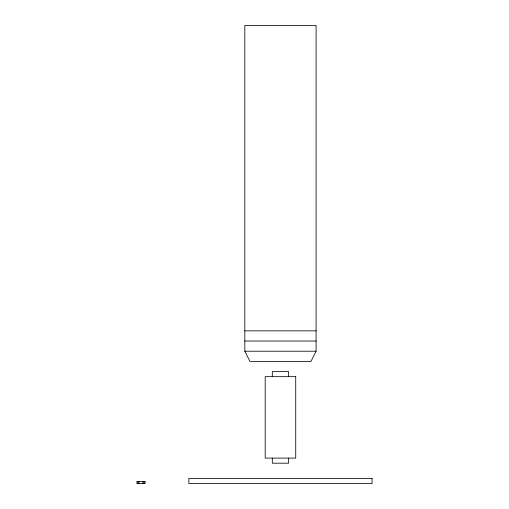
<?xml version="1.0" encoding="UTF-8"?>
<svg xmlns="http://www.w3.org/2000/svg" width="509" height="509" viewBox="0 0 509 509"><rect width="100%" height="100%" fill="white"/><g stroke="black" fill="none" stroke-linecap="round" stroke-linejoin="round"><path stroke-width="0.76" d="M316.089 351.21L310.999 361.39L249.919 361.39L244.829 351.21L244.829 25.45L316.089 25.45L316.089 351.21L244.829 351.21M244.829 330.85L316.089 330.85M244.829 341.03L316.089 341.03M288.603 376.66L288.603 371.57L272.315 371.57L272.315 376.66M288.603 458.1L288.603 463.19L272.315 463.19L272.315 458.1M144.047 481.514L144.047 483.55M143.029 481.514L143.029 483.55M138.957 481.514L138.957 483.55M137.939 481.514L137.939 483.55M295.729 376.66L265.189 376.66L265.189 458.1L295.729 458.1L295.729 376.66M372.079 478.46L188.839 478.46L188.839 483.55L372.079 483.55L372.079 478.46M145.065 481.514L136.921 481.514L136.921 483.55L145.065 483.55L145.065 481.514"/></g></svg>
